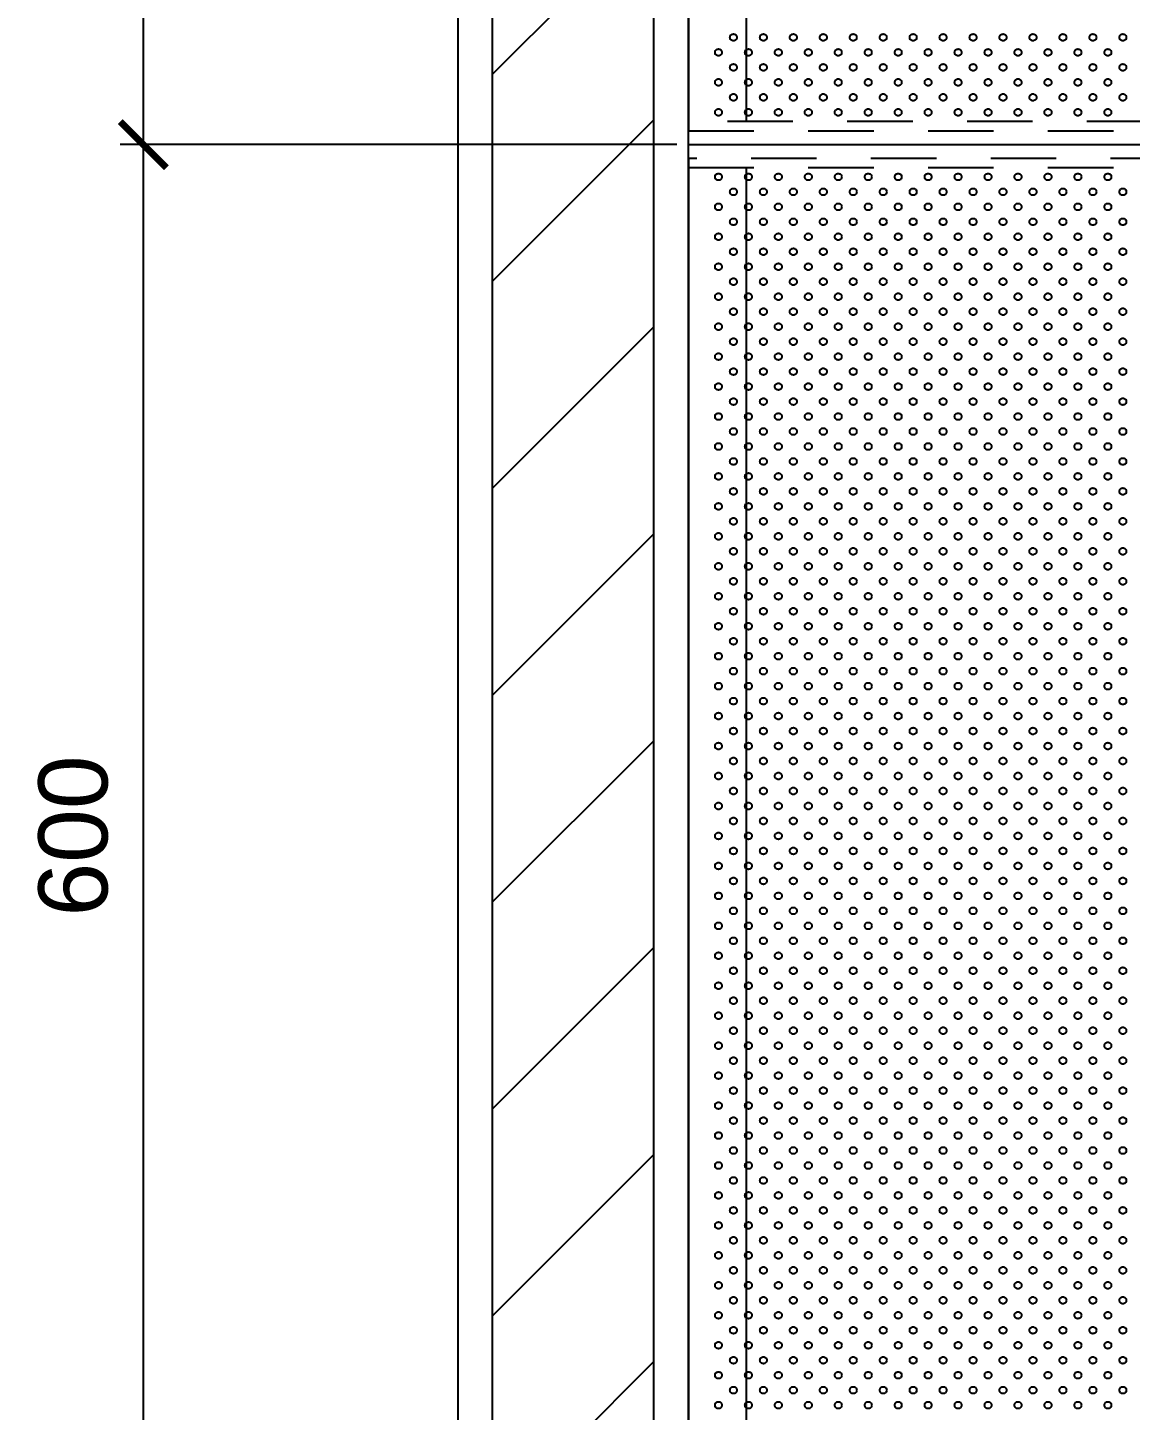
# Model space of a CAD drawing. Header units: millimetres. Extents: x 28487 to 58856, y 2691 to 22893.
# Drawn here: x 28487 to 28966, y 6100 to 6700 of the extents above; entities that cross this region are included whole.
import ezdxf
from ezdxf.xclip import XClip

# ---------------------------------------------------------------- set-up
doc = ezdxf.new("R2010")
doc.units = ezdxf.units.MM
doc.header["$XCLIPFRAME"] = 0
doc.linetypes.add('TA_HL_008.00000', pattern=[52, 28.4, -23.6])
for name, color, linetype in [('0-LOCK', 251, 'Continuous'), ('000 - EX D I M', 251, 'Continuous'), ('000 - H A T C H', 9, 'Continuous'), ('000_CLIP-IN_ACESSORIES_DEFPOINT_', 250, 'Continuous'), ('000_CLIP-IN_ACESSORIES_MAIN_COLOR_1', 3, 'Continuous'), ('000_CLIP-IN_ACESSORIES_SUB_COLOR_1', 1, 'Continuous'), ('000_CLIP-IN_ACESSORIES_WIPEOUT_', 250, 'Continuous'), ('000_CLIP-IN_PANEL_MAIN_COLOR_1', 3, 'Continuous'), ('000_CLIP-IN_PANEL_SUB_COLOR_2', 1, 'Continuous'), ('000_CLIP-IN_PANEL_WIPEOUT_', 250, 'Continuous')]:
    doc.layers.add(name, color=color, linetype=linetype)
doc.styles.add('Arial', font='arial.ttf')
doc.dimstyles.new('DIM 50 E-E', dxfattribs={"dimscale": 50, "dimtxt": 3, "dimasz": 2, "dimexe": 2, "dimexo": 2.5, "dimgap": 1.5, "dimtad": 1, "dimdec": 0, "dimzin": 0, "dimdsep": 46, "dimtxsty": 'Arial', "dimblk": 'ARCHTICK', "dimcen": 2, "dimclrd": 1, "dimclre": 1, "dimclrt": 3, "dimaunit": 1, "dimadec": 6, "dimazin": 0, "dimtfac": 1, "dimtdec": 0, "dimtix": 1, "dimtofl": 0, "dimtmove": 2, "dimatfit": 3, "dimfxl": 1, "dimtolj": 1, "dimtzin": 0, "dimlwd": -1, "dimlwe": -1, "dimarcsym": 0})

# ---------------------------------------------------------------- blocks, each defined once
blk = doc.blocks.new('C-2-PP00-AR-2350-01-B_20251110-161349_EX_PLAN_WALL')
h = blk.add_hatch()
h.set_pattern_fill('ANSI31', color=251, scale=20, style=0)
h.set_pattern_definition([(45, (344539.79, -412772.706), (-44.9012806, 44.9012806), [])])
h.paths.add_polyline_path([(14.9, -1900), (84.9, -1900), (84.9, -100), (14.9, -100)])
h.paths.add_polyline_path([(99.9, -1915), (99.9, -1985), (3099.9, -1985), (3099.9, -1915)])
h.paths.add_polyline_path([(3184.9, -100), (3114.9, -100), (3114.9, -1900), (3184.9, -1900)])
at = {"color": 2}
for p, q in [((-0.1, -1999.9), (-0.1, -0.1)), ((99.9, -1900), (99.9, -100))]:
    blk.add_line(p, q, dxfattribs=at)
at = {"color": 1}
for p, q in [((14.9, -1900), (14.9, -100)), ((84.9, -1900), (84.9, -100))]:
    blk.add_line(p, q, dxfattribs=at)
blk = doc.blocks.new('_ArchTick')
at = {"color": 0, "linetype": 'ByBlock', "const_width": 0.15}
blk.add_lwpolyline([(-0.5, -0.5), (0.5, 0.5)], dxfattribs=at)
blk = doc.blocks.new('*D77')
at = {"layer": '000 - EX D I M', "color": 1, "transparency": 16777216}
for p, q in [((94.9, -100), (-146.7, -100)), ((-136.7, -100), (-136.7, -400)), ((94.9, -400), (-146.7, -400))]:
    blk.add_line(p, q, dxfattribs=at)
at = {"layer": 'Defpoints', "color": 0, "transparency": 16777216}
for p in [(99.9, -100), (-136.7, -400), (99.9, -400)]:
    blk.add_point(p, dxfattribs=at)
at = {"layer": '000 - EX D I M', "color": 1, "transparency": 16777216, "xscale": 20, "yscale": 20, "zscale": 20}
for p, rotation in [((-136.7, -100), 90), ((-136.7, -400), 270)]:
    blk.add_blockref('_ArchTick', p, dxfattribs=dict(at, rotation=rotation))
at = {"layer": '000 - EX D I M', "color": 3, "transparency": 16777216, "insert": (-167.22, -250), "char_height": 30, "attachment_point": 5, "rotation": 90, "style": 'Arial'}
blk.add_mtext('\\A1;VARIES', dxfattribs=at)
blk = doc.blocks.new('*D78')
at = {"layer": '000 - EX D I M', "color": 1, "transparency": 16777216}
for p, q in [((94.9, -400), (-146.7, -400)), ((-136.7, -400), (-136.7, -1000)), ((94.9, -1000), (-146.7, -1000))]:
    blk.add_line(p, q, dxfattribs=at)
at = {"layer": 'Defpoints', "color": 0, "transparency": 16777216}
for p in [(99.9, -400), (-136.7, -1000), (99.9, -1000)]:
    blk.add_point(p, dxfattribs=at)
at = {"layer": '000 - EX D I M', "color": 1, "transparency": 16777216, "xscale": 20, "yscale": 20, "zscale": 20}
for p, rotation in [((-136.7, -400), 90), ((-136.7, -1000), 270)]:
    blk.add_blockref('_ArchTick', p, dxfattribs=dict(at, rotation=rotation))
at = {"layer": '000 - EX D I M', "color": 3, "transparency": 16777216, "insert": (-167.02, -700), "char_height": 30, "attachment_point": 5, "rotation": 90, "style": 'Arial'}
blk.add_mtext('\\A1;600', dxfattribs=at)
blk = doc.blocks.new('*U157')
blk.add_wipeout([(-300, -300), (300, -300), (300, 300), (-300, 300)]).dxf.layer = '000_CLIP-IN_PANEL_WIPEOUT_'
at = {"layer": '000_CLIP-IN_ACESSORIES_SUB_COLOR_1'}
blk.add_lwpolyline([(-297, -297), (297, -297), (297, 297), (-297, 297)], close=True, dxfattribs=at)
at = {"layer": '000_CLIP-IN_PANEL_MAIN_COLOR_1'}
blk.add_lwpolyline([(-300, -300), (300, -300), (300, 300), (-300, 300)], close=True, dxfattribs=at)
blk = doc.blocks.new('TYP.CLIP-IN_20251110-163539_FOR_PPLINE_C02')
blk.add_blockref('*U157', (-1500, 300))
at = {"layer": '000_CLIP-IN_PANEL_SUB_COLOR_2'}
for centre in [(-1487, 586), (-1474, 586), (-1461, 586), (-1448, 586), (-1435, 586), (-1422, 586), (-1409, 586), (-1396, 586), (-1383, 586), (-1370, 586), (-1357, 586), (-1344, 586), (-1331, 586), (-1318, 586), (-1480.5, 579.5), (-1467.5, 579.5), (-1454.5, 579.5), (-1441.5, 579.5), (-1428.5, 579.5), (-1415.5, 579.5), (-1402.5, 579.5), (-1389.5, 579.5), (-1376.5, 579.5), (-1363.5, 579.5), (-1350.5, 579.5), (-1337.5, 579.5), (-1324.5, 579.5), (-1311.5, 579.5), (-1487, 573), (-1474, 573), (-1461, 573), (-1448, 573), (-1435, 573), (-1422, 573), (-1409, 573), (-1396, 573), (-1383, 573), (-1370, 573), (-1357, 573), (-1344, 573), (-1331, 573), (-1318, 573), (-1480.5, 566.5), (-1467.5, 566.5), (-1454.5, 566.5), (-1441.5, 566.5), (-1428.5, 566.5), (-1415.5, 566.5), (-1402.5, 566.5), (-1389.5, 566.5), (-1376.5, 566.5), (-1363.5, 566.5), (-1350.5, 566.5), (-1337.5, 566.5), (-1324.5, 566.5), (-1311.5, 566.5), (-1487, 560), (-1474, 560), (-1461, 560), (-1448, 560), (-1435, 560), (-1422, 560), (-1409, 560), (-1396, 560), (-1383, 560), (-1370, 560), (-1357, 560), (-1344, 560), (-1331, 560), (-1318, 560), (-1480.5, 553.5), (-1467.5, 553.5), (-1454.5, 553.5), (-1441.5, 553.5), (-1428.5, 553.5), (-1415.5, 553.5), (-1402.5, 553.5), (-1389.5, 553.5), (-1376.5, 553.5), (-1363.5, 553.5), (-1350.5, 553.5), (-1337.5, 553.5), (-1324.5, 553.5), (-1311.5, 553.5), (-1487, 547), (-1474, 547), (-1461, 547), (-1448, 547), (-1435, 547), (-1422, 547), (-1409, 547), (-1396, 547), (-1383, 547), (-1370, 547), (-1357, 547), (-1344, 547), (-1331, 547), (-1318, 547), (-1480.5, 540.5), (-1467.5, 540.5), (-1454.5, 540.5), (-1441.5, 540.5), (-1428.5, 540.5), (-1415.5, 540.5), (-1402.5, 540.5), (-1389.5, 540.5), (-1376.5, 540.5), (-1363.5, 540.5), (-1350.5, 540.5), (-1337.5, 540.5), (-1324.5, 540.5), (-1311.5, 540.5), (-1487, 534), (-1474, 534), (-1461, 534), (-1448, 534), (-1435, 534), (-1422, 534), (-1409, 534), (-1396, 534), (-1383, 534), (-1370, 534), (-1357, 534), (-1344, 534), (-1331, 534), (-1318, 534), (-1480.5, 527.5), (-1467.5, 527.5), (-1454.5, 527.5), (-1441.5, 527.5), (-1428.5, 527.5), (-1415.5, 527.5), (-1402.5, 527.5), (-1389.5, 527.5), (-1376.5, 527.5), (-1363.5, 527.5), (-1350.5, 527.5), (-1337.5, 527.5), (-1324.5, 527.5), (-1311.5, 527.5), (-1487, 521), (-1474, 521), (-1461, 521), (-1448, 521), (-1435, 521), (-1422, 521), (-1409, 521), (-1396, 521), (-1383, 521), (-1370, 521), (-1357, 521), (-1344, 521), (-1331, 521), (-1318, 521), (-1480.5, 514.5), (-1467.5, 514.5), (-1454.5, 514.5), (-1441.5, 514.5), (-1428.5, 514.5), (-1415.5, 514.5), (-1402.5, 514.5), (-1389.5, 514.5), (-1376.5, 514.5), (-1363.5, 514.5), (-1350.5, 514.5), (-1337.5, 514.5), (-1324.5, 514.5), (-1311.5, 514.5), (-1487, 508), (-1474, 508), (-1461, 508), (-1448, 508), (-1435, 508), (-1422, 508), (-1409, 508), (-1396, 508), (-1383, 508), (-1370, 508), (-1357, 508), (-1344, 508), (-1331, 508), (-1318, 508), (-1480.5, 501.5), (-1467.5, 501.5), (-1454.5, 501.5), (-1441.5, 501.5), (-1428.5, 501.5), (-1415.5, 501.5), (-1402.5, 501.5), (-1389.5, 501.5), (-1376.5, 501.5), (-1363.5, 501.5), (-1350.5, 501.5), (-1337.5, 501.5), (-1324.5, 501.5), (-1311.5, 501.5), (-1487, 495), (-1474, 495), (-1461, 495), (-1448, 495), (-1435, 495), (-1422, 495), (-1409, 495), (-1396, 495), (-1383, 495), (-1370, 495), (-1357, 495), (-1344, 495), (-1331, 495), (-1318, 495), (-1480.5, 488.5), (-1467.5, 488.5), (-1454.5, 488.5), (-1441.5, 488.5), (-1428.5, 488.5), (-1415.5, 488.5), (-1402.5, 488.5), (-1389.5, 488.5), (-1376.5, 488.5), (-1363.5, 488.5), (-1350.5, 488.5), (-1337.5, 488.5), (-1324.5, 488.5), (-1311.5, 488.5), (-1487, 482), (-1474, 482), (-1461, 482), (-1448, 482), (-1435, 482), (-1422, 482), (-1409, 482), (-1396, 482), (-1383, 482), (-1370, 482), (-1357, 482), (-1344, 482), (-1331, 482), (-1318, 482), (-1480.5, 475.5), (-1467.5, 475.5), (-1454.5, 475.5), (-1441.5, 475.5), (-1428.5, 475.5), (-1415.5, 475.5), (-1402.5, 475.5), (-1389.5, 475.5), (-1376.5, 475.5), (-1363.5, 475.5), (-1350.5, 475.5), (-1337.5, 475.5), (-1324.5, 475.5), (-1311.5, 475.5), (-1487, 469), (-1474, 469), (-1461, 469), (-1448, 469), (-1435, 469), (-1422, 469), (-1409, 469), (-1396, 469), (-1383, 469), (-1370, 469), (-1357, 469), (-1344, 469), (-1331, 469), (-1318, 469), (-1480.5, 462.5), (-1467.5, 462.5), (-1454.5, 462.5), (-1441.5, 462.5), (-1428.5, 462.5), (-1415.5, 462.5), (-1402.5, 462.5), (-1389.5, 462.5), (-1376.5, 462.5), (-1363.5, 462.5), (-1350.5, 462.5), (-1337.5, 462.5), (-1324.5, 462.5), (-1311.5, 462.5), (-1487, 456), (-1474, 456), (-1461, 456), (-1448, 456), (-1435, 456), (-1422, 456), (-1409, 456), (-1396, 456), (-1383, 456), (-1370, 456), (-1357, 456), (-1344, 456), (-1331, 456), (-1318, 456), (-1480.5, 449.5), (-1467.5, 449.5), (-1454.5, 449.5), (-1441.5, 449.5), (-1428.5, 449.5), (-1415.5, 449.5), (-1402.5, 449.5), (-1389.5, 449.5), (-1376.5, 449.5), (-1363.5, 449.5), (-1350.5, 449.5), (-1337.5, 449.5), (-1324.5, 449.5), (-1311.5, 449.5), (-1487, 443), (-1474, 443), (-1461, 443), (-1448, 443), (-1435, 443), (-1422, 443), (-1409, 443), (-1396, 443), (-1383, 443), (-1370, 443), (-1357, 443), (-1344, 443), (-1331, 443), (-1318, 443), (-1480.5, 436.5), (-1467.5, 436.5), (-1454.5, 436.5), (-1441.5, 436.5), (-1428.5, 436.5), (-1415.5, 436.5), (-1402.5, 436.5), (-1389.5, 436.5), (-1376.5, 436.5), (-1363.5, 436.5), (-1350.5, 436.5), (-1337.5, 436.5), (-1324.5, 436.5), (-1311.5, 436.5), (-1487, 430), (-1474, 430), (-1461, 430), (-1448, 430), (-1435, 430), (-1422, 430), (-1409, 430), (-1396, 430), (-1383, 430), (-1370, 430), (-1357, 430), (-1344, 430), (-1331, 430), (-1318, 430), (-1480.5, 423.5), (-1467.5, 423.5), (-1454.5, 423.5), (-1441.5, 423.5), (-1428.5, 423.5), (-1415.5, 423.5), (-1402.5, 423.5), (-1389.5, 423.5), (-1376.5, 423.5), (-1363.5, 423.5), (-1350.5, 423.5), (-1337.5, 423.5), (-1324.5, 423.5), (-1311.5, 423.5), (-1487, 417), (-1474, 417), (-1461, 417), (-1448, 417), (-1435, 417), (-1422, 417), (-1409, 417), (-1396, 417), (-1383, 417), (-1370, 417), (-1357, 417), (-1344, 417), (-1331, 417), (-1318, 417), (-1480.5, 410.5), (-1467.5, 410.5), (-1454.5, 410.5), (-1441.5, 410.5), (-1428.5, 410.5), (-1415.5, 410.5), (-1402.5, 410.5), (-1389.5, 410.5), (-1376.5, 410.5), (-1363.5, 410.5), (-1350.5, 410.5), (-1337.5, 410.5), (-1324.5, 410.5), (-1311.5, 410.5), (-1487, 404), (-1474, 404), (-1461, 404), (-1448, 404), (-1435, 404), (-1422, 404), (-1409, 404), (-1396, 404), (-1383, 404), (-1370, 404), (-1357, 404), (-1344, 404), (-1331, 404), (-1318, 404), (-1480.5, 397.5), (-1467.5, 397.5), (-1454.5, 397.5), (-1441.5, 397.5), (-1428.5, 397.5), (-1415.5, 397.5), (-1402.5, 397.5), (-1389.5, 397.5), (-1376.5, 397.5), (-1363.5, 397.5), (-1350.5, 397.5), (-1337.5, 397.5), (-1324.5, 397.5), (-1311.5, 397.5), (-1487, 391), (-1474, 391), (-1461, 391), (-1448, 391), (-1435, 391), (-1422, 391), (-1409, 391), (-1396, 391), (-1383, 391), (-1370, 391), (-1357, 391), (-1344, 391), (-1331, 391), (-1318, 391), (-1480.5, 384.5), (-1467.5, 384.5), (-1454.5, 384.5), (-1441.5, 384.5), (-1428.5, 384.5), (-1415.5, 384.5), (-1402.5, 384.5), (-1389.5, 384.5), (-1376.5, 384.5), (-1363.5, 384.5), (-1350.5, 384.5), (-1337.5, 384.5), (-1324.5, 384.5), (-1311.5, 384.5), (-1487, 378), (-1474, 378), (-1461, 378), (-1448, 378), (-1435, 378), (-1422, 378), (-1409, 378), (-1396, 378), (-1383, 378), (-1370, 378), (-1357, 378), (-1344, 378), (-1331, 378), (-1318, 378), (-1480.5, 371.5), (-1467.5, 371.5), (-1454.5, 371.5), (-1441.5, 371.5), (-1428.5, 371.5), (-1415.5, 371.5), (-1402.5, 371.5), (-1389.5, 371.5), (-1376.5, 371.5), (-1363.5, 371.5), (-1350.5, 371.5), (-1337.5, 371.5), (-1324.5, 371.5), (-1311.5, 371.5), (-1487, 365), (-1474, 365), (-1461, 365), (-1448, 365), (-1435, 365), (-1422, 365), (-1409, 365), (-1396, 365), (-1383, 365), (-1370, 365), (-1357, 365), (-1344, 365), (-1331, 365), (-1318, 365), (-1480.5, 358.5), (-1467.5, 358.5), (-1454.5, 358.5), (-1441.5, 358.5), (-1428.5, 358.5), (-1415.5, 358.5), (-1402.5, 358.5), (-1389.5, 358.5), (-1376.5, 358.5), (-1363.5, 358.5), (-1350.5, 358.5), (-1337.5, 358.5), (-1324.5, 358.5), (-1311.5, 358.5), (-1487, 352), (-1474, 352), (-1461, 352), (-1448, 352), (-1435, 352), (-1422, 352), (-1409, 352), (-1396, 352), (-1383, 352), (-1370, 352), (-1357, 352), (-1344, 352), (-1331, 352), (-1318, 352), (-1480.5, 345.5), (-1467.5, 345.5), (-1454.5, 345.5), (-1441.5, 345.5), (-1428.5, 345.5), (-1415.5, 345.5), (-1402.5, 345.5), (-1389.5, 345.5), (-1376.5, 345.5), (-1363.5, 345.5), (-1350.5, 345.5), (-1337.5, 345.5), (-1324.5, 345.5), (-1311.5, 345.5), (-1487, 339), (-1474, 339), (-1461, 339), (-1448, 339), (-1435, 339), (-1422, 339), (-1409, 339), (-1396, 339), (-1383, 339), (-1370, 339), (-1357, 339), (-1344, 339), (-1331, 339), (-1318, 339), (-1480.5, 332.5), (-1467.5, 332.5), (-1454.5, 332.5), (-1441.5, 332.5), (-1428.5, 332.5), (-1415.5, 332.5), (-1402.5, 332.5), (-1389.5, 332.5), (-1376.5, 332.5), (-1363.5, 332.5), (-1350.5, 332.5), (-1337.5, 332.5), (-1324.5, 332.5), (-1311.5, 332.5), (-1487, 326), (-1474, 326), (-1461, 326), (-1448, 326), (-1435, 326), (-1422, 326), (-1409, 326), (-1396, 326), (-1383, 326), (-1370, 326), (-1357, 326), (-1344, 326), (-1331, 326), (-1318, 326), (-1480.5, 319.5), (-1467.5, 319.5), (-1454.5, 319.5), (-1441.5, 319.5), (-1428.5, 319.5), (-1415.5, 319.5), (-1402.5, 319.5), (-1389.5, 319.5), (-1376.5, 319.5), (-1363.5, 319.5), (-1350.5, 319.5), (-1337.5, 319.5), (-1324.5, 319.5), (-1311.5, 319.5), (-1487, 313), (-1474, 313), (-1461, 313), (-1448, 313), (-1435, 313), (-1422, 313), (-1409, 313), (-1396, 313), (-1383, 313), (-1370, 313), (-1357, 313), (-1344, 313), (-1331, 313), (-1318, 313), (-1480.5, 306.5), (-1467.5, 306.5), (-1454.5, 306.5), (-1441.5, 306.5), (-1428.5, 306.5), (-1415.5, 306.5), (-1402.5, 306.5), (-1389.5, 306.5), (-1376.5, 306.5), (-1363.5, 306.5), (-1350.5, 306.5), (-1337.5, 306.5), (-1324.5, 306.5), (-1311.5, 306.5), (-1487, 300), (-1474, 300), (-1461, 300), (-1448, 300), (-1435, 300), (-1422, 300), (-1409, 300), (-1396, 300), (-1383, 300), (-1370, 300), (-1357, 300), (-1344, 300), (-1331, 300), (-1318, 300), (-1480.5, 293.5), (-1467.5, 293.5), (-1454.5, 293.5), (-1441.5, 293.5), (-1428.5, 293.5), (-1415.5, 293.5), (-1402.5, 293.5), (-1389.5, 293.5), (-1376.5, 293.5), (-1363.5, 293.5), (-1350.5, 293.5), (-1337.5, 293.5), (-1324.5, 293.5), (-1311.5, 293.5), (-1487, 287), (-1474, 287), (-1461, 287), (-1448, 287), (-1435, 287), (-1422, 287), (-1409, 287), (-1396, 287), (-1383, 287), (-1370, 287), (-1357, 287), (-1344, 287), (-1331, 287), (-1318, 287), (-1480.5, 280.5), (-1467.5, 280.5), (-1454.5, 280.5), (-1441.5, 280.5), (-1428.5, 280.5), (-1415.5, 280.5), (-1402.5, 280.5), (-1389.5, 280.5), (-1376.5, 280.5), (-1363.5, 280.5), (-1350.5, 280.5), (-1337.5, 280.5), (-1324.5, 280.5), (-1311.5, 280.5), (-1487, 274), (-1474, 274), (-1461, 274), (-1448, 274), (-1435, 274), (-1422, 274), (-1409, 274), (-1396, 274), (-1383, 274), (-1370, 274), (-1357, 274), (-1344, 274), (-1331, 274), (-1318, 274), (-1480.5, 267.5), (-1467.5, 267.5), (-1454.5, 267.5), (-1441.5, 267.5), (-1428.5, 267.5), (-1415.5, 267.5), (-1402.5, 267.5), (-1389.5, 267.5), (-1376.5, 267.5), (-1363.5, 267.5), (-1350.5, 267.5), (-1337.5, 267.5), (-1324.5, 267.5), (-1311.5, 267.5), (-1487, 261), (-1474, 261), (-1461, 261), (-1448, 261), (-1435, 261), (-1422, 261), (-1409, 261), (-1396, 261), (-1383, 261), (-1370, 261), (-1357, 261), (-1344, 261), (-1331, 261), (-1318, 261), (-1480.5, 254.5), (-1467.5, 254.5), (-1454.5, 254.5), (-1441.5, 254.5), (-1428.5, 254.5), (-1415.5, 254.5), (-1402.5, 254.5), (-1389.5, 254.5), (-1376.5, 254.5), (-1363.5, 254.5), (-1350.5, 254.5), (-1337.5, 254.5), (-1324.5, 254.5), (-1311.5, 254.5), (-1487, 248), (-1474, 248), (-1461, 248), (-1448, 248), (-1435, 248), (-1422, 248), (-1409, 248), (-1396, 248), (-1383, 248), (-1370, 248), (-1357, 248), (-1344, 248), (-1331, 248), (-1318, 248), (-1480.5, 241.5), (-1467.5, 241.5), (-1454.5, 241.5), (-1441.5, 241.5), (-1428.5, 241.5), (-1415.5, 241.5), (-1402.5, 241.5), (-1389.5, 241.5), (-1376.5, 241.5), (-1363.5, 241.5), (-1350.5, 241.5), (-1337.5, 241.5), (-1324.5, 241.5), (-1311.5, 241.5), (-1487, 235), (-1474, 235), (-1461, 235), (-1448, 235), (-1435, 235), (-1422, 235), (-1409, 235), (-1396, 235), (-1383, 235), (-1370, 235), (-1357, 235), (-1344, 235), (-1331, 235), (-1318, 235), (-1480.5, 228.5), (-1467.5, 228.5), (-1454.5, 228.5), (-1441.5, 228.5), (-1428.5, 228.5), (-1415.5, 228.5), (-1402.5, 228.5), (-1389.5, 228.5), (-1376.5, 228.5), (-1363.5, 228.5), (-1350.5, 228.5), (-1337.5, 228.5), (-1324.5, 228.5), (-1311.5, 228.5), (-1487, 222), (-1474, 222), (-1461, 222), (-1448, 222), (-1435, 222), (-1422, 222), (-1409, 222), (-1396, 222), (-1383, 222), (-1370, 222), (-1357, 222), (-1344, 222), (-1331, 222), (-1318, 222), (-1480.5, 215.5), (-1467.5, 215.5), (-1454.5, 215.5), (-1441.5, 215.5), (-1428.5, 215.5), (-1415.5, 215.5), (-1402.5, 215.5), (-1389.5, 215.5), (-1376.5, 215.5), (-1363.5, 215.5), (-1350.5, 215.5), (-1337.5, 215.5), (-1324.5, 215.5), (-1311.5, 215.5), (-1487, 209), (-1474, 209), (-1461, 209), (-1448, 209), (-1435, 209), (-1422, 209), (-1409, 209), (-1396, 209), (-1383, 209), (-1370, 209), (-1357, 209), (-1344, 209), (-1331, 209), (-1318, 209), (-1480.5, 202.5), (-1467.5, 202.5), (-1454.5, 202.5), (-1441.5, 202.5), (-1428.5, 202.5), (-1415.5, 202.5), (-1402.5, 202.5), (-1389.5, 202.5), (-1376.5, 202.5), (-1363.5, 202.5), (-1350.5, 202.5), (-1337.5, 202.5), (-1324.5, 202.5), (-1311.5, 202.5), (-1487, 196), (-1474, 196), (-1461, 196), (-1448, 196), (-1435, 196), (-1422, 196), (-1409, 196), (-1396, 196), (-1383, 196), (-1370, 196), (-1357, 196), (-1344, 196), (-1331, 196), (-1318, 196), (-1480.5, 189.5), (-1467.5, 189.5), (-1454.5, 189.5), (-1441.5, 189.5), (-1428.5, 189.5), (-1415.5, 189.5), (-1402.5, 189.5), (-1389.5, 189.5), (-1376.5, 189.5), (-1363.5, 189.5), (-1350.5, 189.5), (-1337.5, 189.5), (-1324.5, 189.5), (-1311.5, 189.5), (-1487, 183), (-1474, 183), (-1461, 183), (-1448, 183), (-1435, 183), (-1422, 183), (-1409, 183), (-1396, 183), (-1383, 183), (-1370, 183), (-1357, 183), (-1344, 183), (-1331, 183), (-1318, 183), (-1480.5, 176.5), (-1467.5, 176.5), (-1454.5, 176.5), (-1441.5, 176.5), (-1428.5, 176.5), (-1415.5, 176.5), (-1402.5, 176.5), (-1389.5, 176.5), (-1376.5, 176.5), (-1363.5, 176.5), (-1350.5, 176.5), (-1337.5, 176.5), (-1324.5, 176.5), (-1311.5, 176.5), (-1487, 170), (-1474, 170), (-1461, 170), (-1448, 170), (-1435, 170), (-1422, 170), (-1409, 170), (-1396, 170), (-1383, 170), (-1370, 170), (-1357, 170), (-1344, 170), (-1331, 170), (-1318, 170), (-1480.5, 163.5), (-1467.5, 163.5), (-1454.5, 163.5), (-1441.5, 163.5), (-1428.5, 163.5), (-1415.5, 163.5), (-1402.5, 163.5), (-1389.5, 163.5), (-1376.5, 163.5), (-1363.5, 163.5), (-1350.5, 163.5), (-1337.5, 163.5), (-1324.5, 163.5), (-1311.5, 163.5), (-1487, 157), (-1474, 157), (-1461, 157), (-1448, 157), (-1435, 157), (-1422, 157), (-1409, 157), (-1396, 157), (-1383, 157), (-1370, 157), (-1357, 157), (-1344, 157), (-1331, 157), (-1318, 157), (-1480.5, 150.5), (-1467.5, 150.5), (-1454.5, 150.5), (-1441.5, 150.5), (-1428.5, 150.5), (-1415.5, 150.5), (-1402.5, 150.5), (-1389.5, 150.5), (-1376.5, 150.5), (-1363.5, 150.5), (-1350.5, 150.5), (-1337.5, 150.5), (-1324.5, 150.5), (-1311.5, 150.5), (-1487, 144), (-1474, 144), (-1461, 144), (-1448, 144), (-1435, 144), (-1422, 144), (-1409, 144), (-1396, 144), (-1383, 144), (-1370, 144), (-1357, 144), (-1344, 144), (-1331, 144), (-1318, 144), (-1480.5, 137.5), (-1467.5, 137.5), (-1454.5, 137.5), (-1441.5, 137.5), (-1428.5, 137.5), (-1415.5, 137.5), (-1402.5, 137.5), (-1389.5, 137.5), (-1376.5, 137.5), (-1363.5, 137.5), (-1350.5, 137.5), (-1337.5, 137.5), (-1324.5, 137.5), (-1311.5, 137.5), (-1487, 131), (-1474, 131), (-1461, 131), (-1448, 131), (-1435, 131), (-1422, 131), (-1409, 131), (-1396, 131), (-1383, 131), (-1370, 131), (-1357, 131), (-1344, 131), (-1331, 131), (-1318, 131), (-1480.5, 124.5), (-1467.5, 124.5), (-1454.5, 124.5), (-1441.5, 124.5), (-1428.5, 124.5), (-1415.5, 124.5), (-1402.5, 124.5), (-1389.5, 124.5), (-1376.5, 124.5), (-1363.5, 124.5), (-1350.5, 124.5), (-1337.5, 124.5), (-1324.5, 124.5), (-1311.5, 124.5), (-1487, 118), (-1474, 118), (-1461, 118), (-1448, 118), (-1435, 118), (-1422, 118), (-1409, 118), (-1396, 118), (-1383, 118), (-1370, 118), (-1357, 118), (-1344, 118), (-1331, 118), (-1318, 118), (-1480.5, 111.5), (-1467.5, 111.5), (-1454.5, 111.5), (-1441.5, 111.5), (-1428.5, 111.5), (-1415.5, 111.5), (-1402.5, 111.5), (-1389.5, 111.5), (-1376.5, 111.5), (-1363.5, 111.5), (-1350.5, 111.5), (-1337.5, 111.5), (-1324.5, 111.5), (-1311.5, 111.5), (-1487, 105), (-1474, 105), (-1461, 105), (-1448, 105), (-1435, 105), (-1422, 105), (-1409, 105), (-1396, 105), (-1383, 105), (-1370, 105), (-1357, 105), (-1344, 105), (-1331, 105), (-1318, 105), (-1480.5, 98.5), (-1467.5, 98.5), (-1454.5, 98.5), (-1441.5, 98.5), (-1428.5, 98.5), (-1415.5, 98.5), (-1402.5, 98.5), (-1389.5, 98.5), (-1376.5, 98.5), (-1363.5, 98.5), (-1350.5, 98.5), (-1337.5, 98.5), (-1324.5, 98.5), (-1311.5, 98.5), (-1487, 92), (-1474, 92), (-1461, 92), (-1448, 92), (-1435, 92), (-1422, 92), (-1409, 92), (-1396, 92), (-1383, 92), (-1370, 92), (-1357, 92), (-1344, 92), (-1331, 92), (-1318, 92), (-1480.5, 85.5), (-1467.5, 85.5), (-1454.5, 85.5), (-1441.5, 85.5), (-1428.5, 85.5), (-1415.5, 85.5), (-1402.5, 85.5), (-1389.5, 85.5), (-1376.5, 85.5), (-1363.5, 85.5), (-1350.5, 85.5), (-1337.5, 85.5), (-1324.5, 85.5), (-1311.5, 85.5), (-1487, 79), (-1474, 79), (-1461, 79), (-1448, 79), (-1435, 79), (-1422, 79), (-1409, 79), (-1396, 79), (-1383, 79), (-1370, 79), (-1357, 79), (-1344, 79), (-1331, 79), (-1318, 79), (-1480.5, 72.5), (-1467.5, 72.5), (-1454.5, 72.5), (-1441.5, 72.5), (-1428.5, 72.5), (-1415.5, 72.5), (-1402.5, 72.5), (-1389.5, 72.5), (-1376.5, 72.5), (-1363.5, 72.5), (-1350.5, 72.5), (-1337.5, 72.5), (-1324.5, 72.5), (-1311.5, 72.5), (-1487, 66), (-1474, 66), (-1461, 66), (-1448, 66), (-1435, 66), (-1422, 66), (-1409, 66), (-1396, 66), (-1383, 66), (-1370, 66), (-1357, 66), (-1344, 66), (-1331, 66), (-1318, 66), (-1480.5, 59.5), (-1467.5, 59.5), (-1454.5, 59.5), (-1441.5, 59.5), (-1428.5, 59.5), (-1415.5, 59.5), (-1402.5, 59.5), (-1389.5, 59.5), (-1376.5, 59.5), (-1363.5, 59.5), (-1350.5, 59.5), (-1337.5, 59.5), (-1324.5, 59.5), (-1311.5, 59.5), (-1487, 53), (-1474, 53), (-1461, 53), (-1448, 53), (-1435, 53), (-1422, 53), (-1409, 53), (-1396, 53), (-1383, 53), (-1370, 53), (-1357, 53), (-1344, 53), (-1331, 53), (-1318, 53)]:
    blk.add_circle(centre, 1.5, dxfattribs=at)
blk.add_blockref('*U157', (-1500, 900))
at = {"color": 1}
blk.add_lwpolyline([(-1500, -900), (1500, -900), (1500, 900), (-1500, 900)], close=True, dxfattribs=at)
at = {"layer": '000_CLIP-IN_PANEL_SUB_COLOR_2'}
for centre in [(-1480.5, 646.5), (-1467.5, 646.5), (-1454.5, 646.5), (-1441.5, 646.5), (-1428.5, 646.5), (-1415.5, 646.5), (-1402.5, 646.5), (-1389.5, 646.5), (-1376.5, 646.5), (-1363.5, 646.5), (-1350.5, 646.5), (-1337.5, 646.5), (-1324.5, 646.5), (-1311.5, 646.5), (-1487, 640), (-1474, 640), (-1461, 640), (-1448, 640), (-1435, 640), (-1422, 640), (-1409, 640), (-1396, 640), (-1383, 640), (-1370, 640), (-1357, 640), (-1344, 640), (-1331, 640), (-1318, 640), (-1480.5, 633.5), (-1467.5, 633.5), (-1454.5, 633.5), (-1441.5, 633.5), (-1428.5, 633.5), (-1415.5, 633.5), (-1402.5, 633.5), (-1389.5, 633.5), (-1376.5, 633.5), (-1363.5, 633.5), (-1350.5, 633.5), (-1337.5, 633.5), (-1324.5, 633.5), (-1311.5, 633.5), (-1487, 627), (-1474, 627), (-1461, 627), (-1448, 627), (-1435, 627), (-1422, 627), (-1409, 627), (-1396, 627), (-1383, 627), (-1370, 627), (-1357, 627), (-1344, 627), (-1331, 627), (-1318, 627), (-1480.5, 620.5), (-1467.5, 620.5), (-1454.5, 620.5), (-1441.5, 620.5), (-1428.5, 620.5), (-1415.5, 620.5), (-1402.5, 620.5), (-1389.5, 620.5), (-1376.5, 620.5), (-1363.5, 620.5), (-1350.5, 620.5), (-1337.5, 620.5), (-1324.5, 620.5), (-1311.5, 620.5), (-1487, 614), (-1474, 614), (-1461, 614), (-1448, 614), (-1435, 614), (-1422, 614), (-1409, 614), (-1396, 614), (-1383, 614), (-1370, 614), (-1357, 614), (-1344, 614), (-1331, 614), (-1318, 614)]:
    blk.add_circle(centre, 1.5, dxfattribs=at)
blk = doc.blocks.new('*U165')
blk.add_wipeout([(0, 0), (25.15, 25.15), (25.15, 1774.85), (0, 1800)])
at = {"layer": '000 - H A T C H'}
h = blk.add_hatch(dxfattribs=at)
h.set_pattern_fill('DOTS', color=8)
h.set_pattern_definition([(0, (-2e-12, 1710), (0.79375, 1.5875), [0, -1.5875])])
h.paths.add_polyline_path([(0, 0), (25.15, 25.15), (25.15, 1774.85), (0, 1800)])
at = {"layer": '000_CLIP-IN_ACESSORIES_SUB_COLOR_1'}
blk.add_lwpolyline([(0, 0), (25.15, 25.15), (25.15, 1774.85), (0, 1800)], close=True, dxfattribs=at)
blk = doc.blocks.new('*U121')
blk.add_wipeout([(0, 10), (0, -10), (3000, -10), (3000, 10)]).dxf.layer = '000_CLIP-IN_ACESSORIES_WIPEOUT_'
at = {"layer": '000_CLIP-IN_ACESSORIES_SUB_COLOR_1', "linetype": 'ByBlock'}
blk.add_lwpolyline([(0, 10), (0, -10), (3000, -10), (3000, 10)], close=True, dxfattribs=at)
blk.add_wipeout([(3000, 6), (3000, -6), (0, -6), (0, 6)]).dxf.layer = '000_CLIP-IN_ACESSORIES_WIPEOUT_'
at = {"layer": '000_CLIP-IN_ACESSORIES_DEFPOINT_'}
blk.add_line((0, 0), (3000, 0), dxfattribs=at)
at = {"layer": '000_CLIP-IN_ACESSORIES_MAIN_COLOR_1', "linetype": 'ByBlock'}
blk.add_lwpolyline([(3000, 6), (3000, -6), (0, -6), (0, 6)], close=True, dxfattribs=at)
blk = doc.blocks.new('TYP.CLIP-IN_20251110-164052_FRAMING_SET')
at = {"linetype": 'ByBlock'}
blk.add_blockref('*U121', (0, -300), dxfattribs=at)
blk = doc.blocks.new('C-2-PP00-AR-2350-01-B_20251110-161513_EX_DIM')
at = {"layer": '000 - EX D I M'}
dim = blk.add_linear_dim(base=(-136.7, -400), p1=(99.9, -100), p2=(99.9, -400), angle=90, text='VARIES', dimstyle='DIM 50 E-E', override={"dimscale": 10, "dimexe": 1, "dimexo": 0.5}, dxfattribs=at)
dim.commit()
dim.dimension.update_dxf_attribs({"geometry": '*D77', "text_midpoint": (-167.22, -250)})
dim = blk.add_linear_dim(base=(-136.7, -1000), p1=(99.9, -400), p2=(99.9, -1000), angle=90, dimstyle='DIM 50 E-E', override={"dimscale": 10, "dimexe": 1, "dimexo": 0.5}, dxfattribs=at)
dim.commit()
dim.dimension.update_dxf_attribs({"geometry": '*D78', "text_midpoint": (-167.02, -700)})

msp = doc.modelspace()

# ---------------------------------------------------------------- linework, layer by layer
at = {"color": 1}
for points in [[(28774.19, 5149.51), (31774.19, 5149.51), (31774.19, 6949.51), (28774.19, 6949.51)], [(31774.19, 6949.51), (28774.19, 6949.51), (28774.19, 5149.51), (31774.19, 5149.51)]]:
    msp.add_lwpolyline(points, close=True, dxfattribs=at)
at = {"layer": '0-LOCK', "color": 1}
msp.add_lwpolyline([(31774.19, 6949.51), (28774.19, 6949.51), (28774.19, 5149.51), (31774.19, 5149.51), (31774.19, 6949.51)], close=True, dxfattribs=at)

# ---------------------------------------------------------------- block references
msp.add_blockref('C-2-PP00-AR-2350-01-B_20251110-161513_EX_DIM', (28674.29, 7049.51), dxfattribs=at)

# ---------------------------------------------------------------- next in the draw order: block references
ref = msp.add_blockref('TYP.CLIP-IN_20251110-163539_FOR_PPLINE_C02', (30274.19, 6049.51))
XClip(ref).set_block_clipping_path([(-282.6877952438, 900), (-223.1833904567, 832.6495614811), (-165.3663281872, 763.8467580421), (-109.8034957739, 693.2136980097), (-57.265164294, 620.3072487909), (-8.8378364095, 544.6152677975), (33.8958859084, 465.5825236794), (68.5873126349, 382.7285890232), (91.8140416228, 296.0033926673), (99.1195101483, 206.5845938336), (86.405705246, 117.832859365), (52.8628691356, 34.6805136505), (2.1393321508, -39.3426865331), (-59.1478971477, -105.0106277887), (-125.9235884942, -165.1360029941), (-195.5522570471, -221.9520193781), (-266.4315829118, -277.2079663979), (-337.2999864613, -332.4777616232), (-406.7773304361, -389.478120932), (-472.7267725019, -450.4959168527), (-530.6262884045, -519.0864641235), (-568.3121206019, -600.0720313022), (-564.161007109, -688.8543593629), (-524.2432105395, -768.9789761158), (-467.1353885998, -838.2493669943), (-401.880352843, -900), (-1500, -899.9999999944), (-1500, 900.0000000056)])

# ---------------------------------------------------------------- next in the draw order: linework, layer by layer
at = {"color": 1}
msp.add_lwpolyline([(28774.19, 5149.51), (28774.19, 6949.51), (29991.51, 6949.51), (30051.01, 6882.16), (30108.83, 6813.35), (30164.39, 6742.72), (30216.93, 6669.81), (30265.36, 6594.12), (30308.09, 6515.09), (30342.78, 6432.24), (30366.01, 6345.51), (30373.31, 6256.09), (30360.6, 6167.34), (30327.06, 6084.19)], dxfattribs=at)

# ---------------------------------------------------------------- next in the draw order: block references
ref = msp.add_blockref('*U165', (28774.19, 5149.51))
XClip(ref).set_block_clipping_path([(1217.3122047562, 1800), (1276.8166095433, 1732.6495614811), (1334.6336718128, 1663.8467580421), (1390.1965042261, 1593.2136980097), (1442.734835706, 1520.3072487909), (1491.1621635905, 1444.6152677975), (1533.8958859084, 1365.5825236794), (1568.5873126349, 1282.7285890232), (1591.8140416228, 1196.0033926673), (1599.1195101483, 1106.5845938336), (1586.405705246, 1017.832859365), (1552.8628691356, 934.6805136505), (1502.1393321508, 860.6573134669), (1440.8521028523, 794.9893722113), (1374.0764115058, 734.8639970059), (1304.4477429529, 678.0479806219), (1233.5684170882, 622.7920336021), (1162.7000135387, 567.5222383768), (1093.2226695639, 510.521879068), (1027.2732274981, 449.5040831473), (969.3737115955, 380.9135358765), (931.6878793981, 299.9279686978), (935.838992891, 211.1456406371), (975.7567894605, 131.0210238842), (1032.8646114002, 61.7506330057), (1098.119647157, 0), (0, 0.0000000056), (-0.1782642995, 1800.3214269178)])

# ---------------------------------------------------------------- next in the draw order: block references
at = {"layer": '0-LOCK', "color": 1}
msp.add_blockref('C-2-PP00-AR-2350-01-B_20251110-161349_EX_PLAN_WALL', (28674.29, 7049.51), dxfattribs=at)

# ---------------------------------------------------------------- next in the draw order: block references
at = {"linetype": 'TA_HL_008.00000'}
ref = msp.add_blockref('TYP.CLIP-IN_20251110-164052_FRAMING_SET', (28774.19, 6949.51), dxfattribs=at)
XClip(ref).set_block_clipping_path([(1217.3122047562, 0), (1276.8166095433, -67.3504385189), (1334.6336718128, -136.1532419579), (1390.1965042261, -206.7863019903), (1442.734835706, -279.6927512091), (1491.1621635905, -355.3847322025), (1533.8958859084, -434.4174763206), (1568.5873126349, -517.2714109768), (1591.8140416228, -603.9966073327), (1599.1195101483, -693.4154061664), (1586.405705246, -782.167140635), (1552.8628691356, -865.3194863495), (1502.1393321508, -939.3426865331), (1440.8521028523, -1005.0106277887), (1374.0764115058, -1065.1360029941), (1304.4477429529, -1121.9520193781), (1233.5684170882, -1177.2079663979), (1162.7000135387, -1232.4777616232), (1093.2226695639, -1289.478120932), (1027.2732274981, -1350.4959168527), (969.3737115955, -1419.0864641235), (931.6878793981, -1500.0720313022), (935.838992891, -1588.8543593629), (975.7567894605, -1668.9789761158), (1032.8646114002, -1738.2493669943), (1098.119647157, -1800), (0, -1799.9999999944), (0, 0.0000000056)])

# ---------------------------------------------------------------- next in the draw order: block references
ref = msp.add_blockref('TYP.CLIP-IN_20251110-164052_FRAMING_SET', (28774.19, 6949.51))
XClip(ref).set_block_clipping_path([(1217.3122047562, 0), (1276.8166095432, -67.3504385189), (1334.6336718128, -136.1532419579), (1390.1965042261, -206.7863019903), (1442.7348357059, -279.6927512091), (1491.1621635905, -355.3847322025), (1533.8958859084, -434.4174763206), (1568.5873126349, -517.2714109768), (1591.8140416228, -603.9966073327), (1599.1195101483, -693.4154061664), (1586.405705246, -782.167140635), (1552.8628691356, -865.3194863495), (1502.1393321508, -939.3426865331), (1440.8521028523, -1005.0106277887), (1374.0764115058, -1065.1360029941), (1304.4477429529, -1121.9520193781), (1233.5684170881, -1177.2079663979), (1162.7000135387, -1232.4777616232), (1093.2226695639, -1289.478120932), (1027.2732274981, -1350.4959168527), (969.3737115955, -1419.0864641235), (931.6878793981, -1500.0720313022), (935.838992891, -1588.8543593629), (975.7567894605, -1668.9789761158), (1032.8646114002, -1738.2493669943), (1098.119647157, -1800), (3000, -1800), (3000, 0)])

doc.saveas('drawing.dxf')
